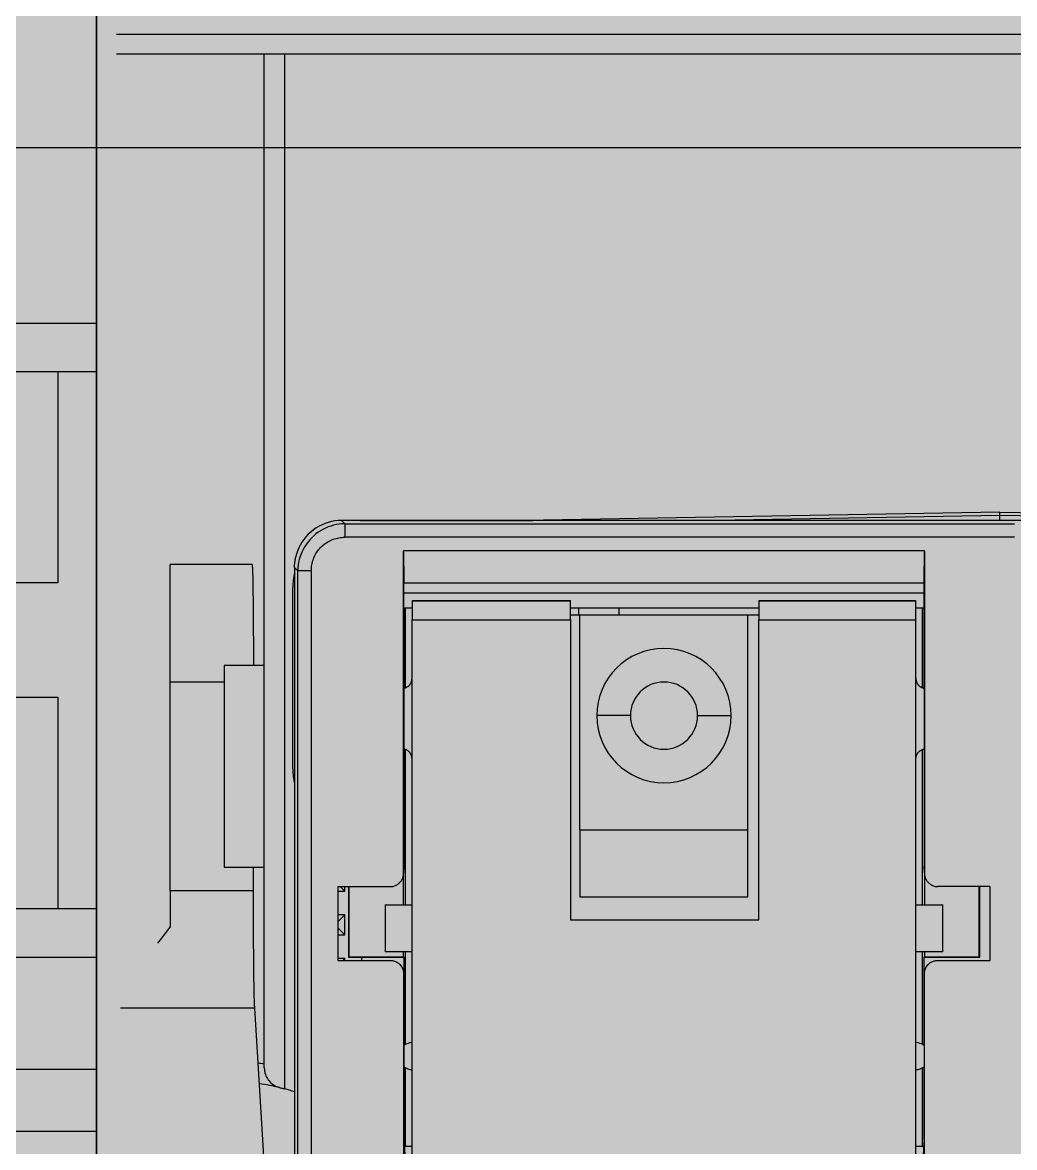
# Model space of a CAD drawing. Extents: x 20 to 1829, y -86 to 701.
# Drawn here: x 1350.55 to 1365.32, y 144.48 to 161.22 of the extents above; entities that cross this region are included whole.
import ezdxf

# ---------------------------------------------------------------- set-up
doc = ezdxf.new("R2010")
doc.units = 0
doc.layers.add('MAIN-1', color=7, linetype='Continuous')
doc.layers.add('SYMS', color=7, linetype='Continuous')

# ---------------------------------------------------------------- blocks, each defined once
blk = doc.blocks.new('clipfix_35_5-select__2', base_point=(-147.547, 71.306))
at = {"color": 7, "linetype": 'Continuous'}
for p, q in [((-132.965, 76.456), (-139.986, 76.456)), ((-132.965, 76.456), (-132.247, 76.456)), ((-132.965, 71.306), (-132.965, 76.456)), ((-132.247, 75.881), (-132.247, 76.456)), ((-132.247, 76.456), (-124.247, 76.456)), ((-124.247, 76.456), (-124.247, 75.881)), ((-124.247, 76.456), (-123.528, 76.456)), ((-123.528, 76.456), (-121.856, 76.456)), ((-123.528, 71.306), (-123.528, 76.456)), ((-120.931, 76.456), (-121.856, 76.456)), ((-121.856, 76.456), (-121.856, 71.306)), ((-115.557, 76.456), (-120.931, 76.456)), ((-120.931, 76.456), (-120.931, 71.306)), ((-132.247, 71.881), (-132.247, 75.881)), ((-132.247, 75.881), (-129.097, 75.881)), ((-129.097, 75.881), (-129.097, 71.881)), ((-127.397, 75.881), (-124.247, 75.881)), ((-127.397, 71.881), (-127.397, 75.881)), ((-124.247, 75.881), (-124.247, 71.881))]:
    blk.add_line(p, q, dxfattribs=at)

msp = doc.modelspace()

# ---------------------------------------------------------------- hatches: boundary and pattern name
at = {"layer": 'SYMS', "true_color": 0x8fbdb9}
h = msp.add_hatch(color=253, dxfattribs=at)
h.dxf.hatch_style = 1
h.paths.add_polyline_path([(1351.654, 103.152), (1378.554, 103.152), (1378.554, 182.152), (1351.654, 182.152)])
h = msp.add_hatch(color=253, dxfattribs=at)
h.dxf.hatch_style = 1
h.paths.add_polyline_path([(1351.654, 171.33), (1346.504, 171.33), (1346.504, 122.73), (1351.654, 122.73)])

# ---------------------------------------------------------------- linework, layer by layer
at = {"layer": 'MAIN-1'}
for p, q in [((1351.954, 161.052), (1378.254, 161.052)), ((1378.254, 160.752), (1351.954, 160.752)), ((1354.154, 145.66), (1354.154, 160.752)), ((1354.454, 160.752), (1354.454, 145.35)), ((1365.104, 153.934), (1358.028, 153.81)), ((1365.104, 153.933), (1365.103, 153.933)), ((1365.103, 153.933), (1365.104, 153.933)), ((1365.104, 153.934), (1372.18, 153.81)), ((1365.104, 153.933), (1365.104, 153.933)), ((1365.104, 153.933), (1365.104, 153.933)), ((1365.104, 153.933), (1365.105, 153.933)), ((1365.105, 153.933), (1365.104, 153.933)), ((1365.104, 153.933), (1365.104, 153.933)), ((1365.104, 153.933), (1365.104, 153.933)), ((1365.104, 153.933), (1365.104, 153.933)), ((1365.104, 153.933), (1365.104, 153.933)), ((1365.104, 153.933), (1365.104, 153.933)), ((1365.104, 153.933), (1365.104, 153.933)), ((1365.104, 153.932), (1365.104, 153.933)), ((1365.104, 153.931), (1365.104, 153.932)), ((1365.104, 153.932), (1365.104, 153.932)), ((1365.104, 153.929), (1365.104, 153.931)), ((1365.104, 153.931), (1365.104, 153.931)), ((1365.104, 153.928), (1365.104, 153.929)), ((1365.104, 153.926), (1365.104, 153.928)), ((1365.104, 153.924), (1365.104, 153.926)), ((1365.104, 153.922), (1365.104, 153.924)), ((1365.104, 153.919), (1365.104, 153.922)), ((1365.104, 153.916), (1365.104, 153.919)), ((1365.104, 153.913), (1365.104, 153.916)), ((1365.104, 153.909), (1365.104, 153.913)), ((1365.104, 153.906), (1365.104, 153.909)), ((1355.013, 153.747), (1354.968, 153.724)), ((1355.059, 153.766), (1355.013, 153.747)), ((1355.106, 153.782), (1355.059, 153.766)), ((1355.154, 153.794), (1355.106, 153.782)), ((1355.203, 153.803), (1355.154, 153.794)), ((1355.224, 153.749), (1355.182, 153.74)), ((1355.253, 153.809), (1355.203, 153.803)), ((1355.266, 153.756), (1355.224, 153.749)), ((1355.304, 153.81), (1355.253, 153.809)), ((1355.309, 153.76), (1355.266, 153.756)), ((1355.353, 153.761), (1355.304, 153.81)), ((1365.104, 153.809), (1355.304, 153.81)), ((1355.353, 153.761), (1355.309, 153.76)), ((1355.353, 153.761), (1365.321, 153.761)), ((1355.353, 153.761), (1355.353, 153.561)), ((1355.579, 153.812), (1358.15, 153.812)), ((1365.104, 153.884), (1360.876, 153.81)), ((1365.104, 153.902), (1365.104, 153.906)), ((1365.104, 153.897), (1365.104, 153.902)), ((1365.104, 153.893), (1365.104, 153.897)), ((1365.104, 153.888), (1365.104, 153.893)), ((1365.104, 153.884), (1365.104, 153.888)), ((1365.104, 153.809), (1365.104, 153.884)), ((1369.332, 153.81), (1365.104, 153.884)), ((1374.904, 153.81), (1365.104, 153.809)), ((1354.808, 153.605), (1354.774, 153.568)), ((1354.845, 153.639), (1354.808, 153.605)), ((1354.884, 153.67), (1354.845, 153.639)), ((1354.89, 153.583), (1354.86, 153.554)), ((1354.925, 153.699), (1354.884, 153.67)), ((1354.922, 153.61), (1354.89, 153.583)), ((1354.955, 153.635), (1354.922, 153.61)), ((1354.968, 153.724), (1354.925, 153.699)), ((1354.99, 153.658), (1354.955, 153.635)), ((1355.026, 153.678), (1354.99, 153.658)), ((1355.064, 153.697), (1355.026, 153.678)), ((1355.102, 153.714), (1355.064, 153.697)), ((1355.142, 153.728), (1355.102, 153.714)), ((1355.182, 153.74), (1355.142, 153.728)), ((1354.689, 153.445), (1354.667, 153.401)), ((1354.714, 153.488), (1354.689, 153.445)), ((1354.743, 153.529), (1354.714, 153.488)), ((1354.757, 153.424), (1354.736, 153.388)), ((1354.774, 153.568), (1354.743, 153.529)), ((1354.78, 153.459), (1354.757, 153.424)), ((1354.805, 153.492), (1354.78, 153.459)), ((1354.831, 153.524), (1354.805, 153.492)), ((1354.86, 153.554), (1354.831, 153.524)), ((1354.976, 153.39), (1354.991, 153.407)), ((1354.991, 153.407), (1355.007, 153.423)), ((1355.007, 153.423), (1355.024, 153.438)), ((1355.024, 153.438), (1355.041, 153.453)), ((1355.041, 153.453), (1355.059, 153.466)), ((1355.059, 153.466), (1355.078, 153.479)), ((1355.078, 153.479), (1355.097, 153.491)), ((1355.097, 153.491), (1355.117, 153.502)), ((1355.117, 153.502), (1355.137, 153.512)), ((1355.137, 153.512), (1355.158, 153.522)), ((1355.158, 153.522), (1355.178, 153.53)), ((1355.178, 153.53), (1355.2, 153.537)), ((1355.2, 153.537), (1355.221, 153.544)), ((1355.221, 153.544), (1355.242, 153.549)), ((1355.242, 153.549), (1355.264, 153.554)), ((1355.264, 153.554), (1355.286, 153.557)), ((1355.286, 153.557), (1355.308, 153.559)), ((1355.308, 153.559), (1355.33, 153.561)), ((1355.33, 153.561), (1355.353, 153.561)), ((1365.321, 153.561), (1355.353, 153.561)), ((1354.613, 153.224), (1354.616, 153.241)), ((1354.616, 153.241), (1354.62, 153.259)), ((1354.632, 153.308), (1354.62, 153.259)), ((1354.648, 153.355), (1354.632, 153.308)), ((1354.667, 153.401), (1354.648, 153.355)), ((1354.687, 153.273), (1354.675, 153.232)), ((1354.701, 153.312), (1354.687, 153.273)), ((1354.717, 153.351), (1354.701, 153.312)), ((1354.736, 153.388), (1354.717, 153.351)), ((1354.884, 153.236), (1354.893, 153.257)), ((1354.893, 153.257), (1354.902, 153.277)), ((1354.902, 153.277), (1354.912, 153.298)), ((1354.912, 153.298), (1354.923, 153.317)), ((1354.923, 153.317), (1354.935, 153.337)), ((1354.935, 153.337), (1354.948, 153.355)), ((1354.948, 153.355), (1354.962, 153.373)), ((1354.962, 153.373), (1354.976, 153.39)), ((1356.228, 148.565), (1356.228, 153.36)), ((1363.98, 153.36), (1356.228, 153.36)), ((1356.228, 153.36), (1356.232, 152.889)), ((1363.976, 152.889), (1363.98, 153.36)), ((1363.98, 153.36), (1363.98, 148.565)), ((1353.971, 153.154), (1352.75, 153.154)), ((1352.75, 151.404), (1352.75, 153.154)), ((1353.971, 153.154), (1353.972, 153.153)), ((1353.972, 153.153), (1353.973, 153.15)), ((1353.973, 153.15), (1353.974, 153.144)), ((1353.974, 153.144), (1353.974, 153.136)), ((1353.974, 153.136), (1353.975, 153.126)), ((1353.975, 153.126), (1353.976, 153.113)), ((1353.976, 153.113), (1353.977, 153.097)), ((1353.977, 153.097), (1353.977, 153.08)), ((1353.977, 153.08), (1353.978, 153.059)), ((1354.604, 153.134), (1354.605, 153.152)), ((1354.604, 153.131), (1354.604, 153.134)), ((1354.604, 153.127), (1354.604, 153.131)), ((1354.604, 153.124), (1354.604, 153.127)), ((1354.604, 153.121), (1354.604, 153.124)), ((1354.604, 153.117), (1354.604, 153.121)), ((1354.604, 153.114), (1354.604, 153.117)), ((1354.604, 153.11), (1354.604, 153.114)), ((1354.604, 153.11), (1354.604, 136.74)), ((1354.604, 153.11), (1354.653, 153.062)), ((1354.605, 153.152), (1354.607, 153.17)), ((1354.607, 153.17), (1354.608, 153.188)), ((1354.608, 153.188), (1354.611, 153.206)), ((1354.611, 153.206), (1354.613, 153.224)), ((1354.654, 153.105), (1354.653, 153.062)), ((1354.659, 153.148), (1354.654, 153.105)), ((1354.665, 153.191), (1354.659, 153.148)), ((1354.675, 153.232), (1354.665, 153.191)), ((1354.853, 153.062), (1354.854, 153.084)), ((1354.854, 153.084), (1354.855, 153.107)), ((1354.855, 153.107), (1354.857, 153.129)), ((1354.857, 153.129), (1354.861, 153.151)), ((1354.861, 153.151), (1354.865, 153.172)), ((1354.865, 153.172), (1354.871, 153.194)), ((1354.871, 153.194), (1354.877, 153.215)), ((1354.877, 153.215), (1354.884, 153.236)), ((1353.978, 153.059), (1353.979, 153.035)), ((1353.979, 153.035), (1353.98, 153.009)), ((1353.98, 153.009), (1353.981, 152.979)), ((1353.981, 152.979), (1353.981, 152.946)), ((1353.981, 152.946), (1353.982, 152.909)), ((1353.982, 152.909), (1353.983, 152.869)), ((1354.653, 136.74), (1354.653, 153.062)), ((1354.853, 153.062), (1354.653, 153.062)), ((1354.853, 153.062), (1354.853, 136.74)), ((1353.983, 152.869), (1353.984, 152.823)), ((1353.984, 152.823), (1353.985, 152.773)), ((1353.985, 152.773), (1353.985, 152.718)), ((1354.579, 150.112), (1354.579, 152.812)), ((1356.232, 152.888), (1356.232, 152.889)), ((1356.232, 151.46), (1356.232, 152.889)), ((1356.232, 152.887), (1356.232, 152.888)), ((1356.232, 152.886), (1356.232, 152.887)), ((1356.232, 152.885), (1356.232, 152.886)), ((1356.232, 152.884), (1356.232, 152.885)), ((1356.232, 152.883), (1356.232, 152.884)), ((1356.232, 152.882), (1356.232, 152.883)), ((1356.232, 152.882), (1363.976, 152.882)), ((1363.976, 151.46), (1363.976, 152.889)), ((1363.976, 152.882), (1363.976, 152.889)), ((1353.985, 152.718), (1353.986, 152.656)), ((1353.986, 152.656), (1353.987, 152.586)), ((1353.987, 152.586), (1353.988, 152.507)), ((1356.232, 152.734), (1363.976, 152.734)), ((1356.353, 152.62), (1358.713, 152.62)), ((1356.353, 152.62), (1356.353, 152.609)), ((1358.713, 152.609), (1356.353, 152.609)), ((1356.353, 152.609), (1356.353, 152.334)), ((1358.713, 152.609), (1358.713, 152.62)), ((1358.713, 152.334), (1358.713, 152.609)), ((1361.513, 152.62), (1363.853, 152.62)), ((1361.513, 152.62), (1361.513, 152.609)), ((1363.853, 152.609), (1361.513, 152.609)), ((1361.513, 152.609), (1361.513, 152.334)), ((1363.853, 152.609), (1363.853, 152.62)), ((1363.853, 152.334), (1363.853, 152.609)), ((1353.988, 152.507), (1353.989, 152.416)), ((1353.989, 152.416), (1353.99, 152.309)), ((1356.353, 152.506), (1356.233, 152.506)), ((1356.233, 152.506), (1356.233, 151.313)), ((1356.254, 151.319), (1356.254, 152.506)), ((1361.513, 152.506), (1358.713, 152.506)), ((1358.713, 152.406), (1358.853, 152.406)), ((1358.829, 152.506), (1358.829, 152.406)), ((1358.853, 152.406), (1361.353, 152.406)), ((1358.853, 149.206), (1358.853, 152.406)), ((1359.429, 152.506), (1359.429, 152.406)), ((1361.353, 152.406), (1361.513, 152.406)), ((1361.353, 149.206), (1361.353, 152.406)), ((1363.975, 152.506), (1363.853, 152.506)), ((1363.954, 151.319), (1363.954, 152.506)), ((1363.975, 151.313), (1363.975, 152.506)), ((1353.99, 152.309), (1353.99, 152.177)), ((1356.353, 141.037), (1356.353, 152.334)), ((1356.353, 152.334), (1358.713, 152.334)), ((1358.713, 152.334), (1358.713, 147.867)), ((1361.513, 152.334), (1363.853, 152.334)), ((1361.513, 147.867), (1361.513, 152.334)), ((1363.853, 141.037), (1363.853, 152.334)), ((1353.99, 152.177), (1353.991, 152.001)), ((1353.991, 152.001), (1353.992, 151.652)), ((1354.154, 151.652), (1353.554, 151.652)), ((1353.554, 151.652), (1353.554, 148.652)), ((1353.554, 151.404), (1352.75, 151.404)), ((1352.75, 148.302), (1352.75, 151.404)), ((1356.232, 151.46), (1356.232, 148.665)), ((1356.337, 151.394), (1356.34, 151.4)), ((1356.34, 151.4), (1356.343, 151.406)), ((1356.343, 151.406), (1356.345, 151.413)), ((1356.345, 151.413), (1356.347, 151.419)), ((1356.347, 151.419), (1356.349, 151.426)), ((1356.349, 151.426), (1356.35, 151.433)), ((1356.35, 151.433), (1356.351, 151.44)), ((1356.351, 151.44), (1356.352, 151.447)), ((1356.352, 151.447), (1356.353, 151.453)), ((1356.353, 151.453), (1356.353, 151.46)), ((1363.853, 151.46), (1363.853, 151.453)), ((1363.853, 151.453), (1363.854, 151.446)), ((1363.854, 151.446), (1363.854, 151.439)), ((1363.854, 151.439), (1363.856, 151.432)), ((1363.856, 151.432), (1363.857, 151.426)), ((1363.857, 151.426), (1363.859, 151.419)), ((1363.859, 151.419), (1363.861, 151.412)), ((1363.861, 151.412), (1363.863, 151.406)), ((1363.863, 151.406), (1363.866, 151.399)), ((1363.866, 151.399), (1363.869, 151.393)), ((1363.976, 151.46), (1363.976, 148.665)), ((1356.232, 151.313), (1356.239, 151.315)), ((1356.239, 151.315), (1356.245, 151.317)), ((1356.245, 151.317), (1356.252, 151.319)), ((1356.252, 151.319), (1356.258, 151.321)), ((1356.258, 151.321), (1356.264, 151.324)), ((1356.264, 151.324), (1356.271, 151.327)), ((1356.271, 151.327), (1356.277, 151.33)), ((1356.277, 151.33), (1356.282, 151.333)), ((1356.282, 151.333), (1356.288, 151.337)), ((1356.288, 151.337), (1356.294, 151.341)), ((1356.294, 151.341), (1356.299, 151.345)), ((1356.299, 151.345), (1356.304, 151.35)), ((1356.304, 151.35), (1356.309, 151.355)), ((1356.309, 151.355), (1356.314, 151.36)), ((1356.314, 151.36), (1356.318, 151.365)), ((1356.318, 151.365), (1356.323, 151.37)), ((1356.323, 151.37), (1356.327, 151.376)), ((1356.327, 151.376), (1356.33, 151.382)), ((1356.33, 151.382), (1356.334, 151.388)), ((1356.334, 151.388), (1356.337, 151.394)), ((1363.869, 151.393), (1363.872, 151.387)), ((1363.872, 151.387), (1363.876, 151.381)), ((1363.876, 151.381), (1363.88, 151.375)), ((1363.88, 151.375), (1363.884, 151.369)), ((1363.884, 151.369), (1363.888, 151.364)), ((1363.888, 151.364), (1363.893, 151.359)), ((1363.893, 151.359), (1363.898, 151.354)), ((1363.898, 151.354), (1363.903, 151.349)), ((1363.903, 151.349), (1363.908, 151.344)), ((1363.908, 151.344), (1363.913, 151.34)), ((1363.913, 151.34), (1363.919, 151.336)), ((1363.919, 151.336), (1363.925, 151.332)), ((1363.925, 151.332), (1363.931, 151.329)), ((1363.931, 151.329), (1363.937, 151.326)), ((1363.937, 151.326), (1363.943, 151.323)), ((1363.943, 151.323), (1363.95, 151.32)), ((1363.95, 151.32), (1363.956, 151.318)), ((1363.956, 151.318), (1363.963, 151.316)), ((1363.963, 151.316), (1363.969, 151.314)), ((1363.969, 151.314), (1363.976, 151.313)), ((1359.603, 150.906), (1359.103, 150.906)), ((1360.603, 150.906), (1361.103, 150.906)), ((1356.239, 150.406), (1356.232, 150.407)), ((1356.245, 150.404), (1356.239, 150.406)), ((1356.252, 150.402), (1356.245, 150.404)), ((1356.258, 150.4), (1356.252, 150.402)), ((1356.254, 148.087), (1356.254, 150.401)), ((1356.264, 150.397), (1356.258, 150.4)), ((1356.271, 150.394), (1356.264, 150.397)), ((1356.277, 150.391), (1356.271, 150.394)), ((1363.931, 150.392), (1363.937, 150.395)), ((1363.937, 150.395), (1363.943, 150.398)), ((1363.943, 150.398), (1363.95, 150.401)), ((1363.95, 150.401), (1363.956, 150.403)), ((1363.954, 148.087), (1363.954, 150.402)), ((1363.956, 150.403), (1363.963, 150.405)), ((1363.963, 150.405), (1363.969, 150.407)), ((1363.969, 150.407), (1363.976, 150.408)), ((1356.282, 150.388), (1356.277, 150.391)), ((1356.288, 150.384), (1356.282, 150.388)), ((1356.294, 150.38), (1356.288, 150.384)), ((1356.299, 150.376), (1356.294, 150.38)), ((1356.304, 150.371), (1356.299, 150.376)), ((1356.309, 150.366), (1356.304, 150.371)), ((1356.314, 150.361), (1356.309, 150.366)), ((1356.318, 150.356), (1356.314, 150.361)), ((1356.323, 150.351), (1356.318, 150.356)), ((1356.327, 150.345), (1356.323, 150.351)), ((1356.33, 150.339), (1356.327, 150.345)), ((1356.334, 150.333), (1356.33, 150.339)), ((1356.337, 150.327), (1356.334, 150.333)), ((1356.34, 150.321), (1356.337, 150.327)), ((1356.343, 150.315), (1356.34, 150.321)), ((1356.345, 150.308), (1356.343, 150.315)), ((1356.347, 150.301), (1356.345, 150.308)), ((1356.349, 150.295), (1356.347, 150.301)), ((1356.35, 150.288), (1356.349, 150.295)), ((1356.351, 150.281), (1356.35, 150.288)), ((1356.352, 150.274), (1356.351, 150.281)), ((1356.353, 150.267), (1356.352, 150.274)), ((1356.353, 150.26), (1356.353, 150.267)), ((1363.853, 150.267), (1363.854, 150.274)), ((1363.853, 150.26), (1363.853, 150.267)), ((1363.854, 150.281), (1363.856, 150.288)), ((1363.854, 150.274), (1363.854, 150.281)), ((1363.856, 150.288), (1363.857, 150.295)), ((1363.857, 150.295), (1363.859, 150.302)), ((1363.859, 150.302), (1363.861, 150.309)), ((1363.861, 150.309), (1363.863, 150.315)), ((1363.863, 150.315), (1363.866, 150.322)), ((1363.866, 150.322), (1363.869, 150.328)), ((1363.869, 150.328), (1363.872, 150.334)), ((1363.872, 150.334), (1363.876, 150.34)), ((1363.876, 150.34), (1363.88, 150.346)), ((1363.88, 150.346), (1363.884, 150.352)), ((1363.884, 150.352), (1363.888, 150.357)), ((1363.888, 150.357), (1363.893, 150.362)), ((1363.893, 150.362), (1363.898, 150.367)), ((1363.898, 150.367), (1363.903, 150.372)), ((1363.903, 150.372), (1363.908, 150.376)), ((1363.908, 150.376), (1363.913, 150.381)), ((1363.913, 150.381), (1363.919, 150.385)), ((1363.919, 150.385), (1363.925, 150.388)), ((1363.925, 150.388), (1363.931, 150.392)), ((1358.853, 149.206), (1358.853, 148.206)), ((1358.853, 149.206), (1361.353, 149.206)), ((1361.353, 148.206), (1361.353, 149.206)), ((1353.554, 148.652), (1354.154, 148.652)), ((1353.993, 148.302), (1353.993, 148.652)), ((1356.227, 148.543), (1356.228, 148.558)), ((1356.232, 148.665), (1356.228, 148.565)), ((1356.232, 148.656), (1356.228, 148.556)), ((1356.228, 148.564), (1356.228, 148.565)), ((1356.228, 148.562), (1356.228, 148.564)), ((1356.228, 148.561), (1356.228, 148.562)), ((1356.228, 148.56), (1356.228, 148.561)), ((1356.228, 148.559), (1356.228, 148.56)), ((1356.228, 148.558), (1356.228, 148.559)), ((1356.232, 148.664), (1356.232, 148.665)), ((1356.232, 148.663), (1356.232, 148.664)), ((1356.232, 148.662), (1356.232, 148.663)), ((1356.232, 148.66), (1356.232, 148.662)), ((1356.232, 148.659), (1356.232, 148.66)), ((1356.232, 148.658), (1356.232, 148.659)), ((1363.98, 148.565), (1363.976, 148.665)), ((1363.976, 148.665), (1363.976, 148.664)), ((1363.976, 148.664), (1363.976, 148.663)), ((1363.976, 148.663), (1363.976, 148.662)), ((1363.976, 148.662), (1363.976, 148.66)), ((1363.976, 148.66), (1363.976, 148.659)), ((1363.976, 148.659), (1363.976, 148.658)), ((1363.976, 148.656), (1363.98, 148.556)), ((1363.98, 148.565), (1363.98, 148.564)), ((1363.98, 148.564), (1363.98, 148.562)), ((1363.98, 148.562), (1363.98, 148.561)), ((1363.98, 148.561), (1363.98, 148.56)), ((1363.98, 148.56), (1363.98, 148.559)), ((1363.98, 148.559), (1363.98, 148.558)), ((1363.98, 148.558), (1363.981, 148.543)), ((1356.115, 148.38), (1356.125, 148.385)), ((1356.125, 148.385), (1356.135, 148.391)), ((1356.135, 148.391), (1356.144, 148.397)), ((1356.144, 148.397), (1356.152, 148.404)), ((1356.152, 148.404), (1356.16, 148.411)), ((1356.16, 148.411), (1356.168, 148.419)), ((1356.168, 148.419), (1356.175, 148.427)), ((1356.175, 148.427), (1356.182, 148.435)), ((1356.182, 148.435), (1356.189, 148.443)), ((1356.189, 148.443), (1356.196, 148.452)), ((1356.196, 148.452), (1356.202, 148.462)), ((1356.202, 148.462), (1356.207, 148.471)), ((1356.207, 148.471), (1356.212, 148.482)), ((1356.212, 148.482), (1356.216, 148.493)), ((1356.216, 148.493), (1356.22, 148.504)), ((1356.22, 148.504), (1356.223, 148.517)), ((1356.223, 148.517), (1356.225, 148.529)), ((1356.225, 148.529), (1356.227, 148.543)), ((1356.226, 148.087), (1356.226, 148.535)), ((1363.981, 148.543), (1363.983, 148.529)), ((1363.982, 148.535), (1363.982, 148.087)), ((1363.983, 148.529), (1363.985, 148.517)), ((1363.985, 148.517), (1363.988, 148.504)), ((1363.988, 148.504), (1363.992, 148.493)), ((1363.992, 148.493), (1363.996, 148.482)), ((1363.996, 148.482), (1364.001, 148.471)), ((1364.001, 148.471), (1364.007, 148.462)), ((1364.007, 148.462), (1364.013, 148.452)), ((1364.013, 148.452), (1364.019, 148.443)), ((1364.019, 148.443), (1364.026, 148.435)), ((1364.026, 148.435), (1364.033, 148.427)), ((1364.033, 148.427), (1364.04, 148.419)), ((1364.04, 148.419), (1364.048, 148.411)), ((1364.048, 148.411), (1364.056, 148.404)), ((1364.056, 148.404), (1364.065, 148.397)), ((1364.065, 148.397), (1364.074, 148.391)), ((1364.074, 148.391), (1364.083, 148.385)), ((1364.083, 148.385), (1364.093, 148.38)), ((1352.75, 148.302), (1353.993, 148.302)), ((1352.75, 148.302), (1352.75, 147.754)), ((1353.993, 148.177), (1353.993, 148.302)), ((1355.254, 147.26), (1355.254, 148.36)), ((1355.254, 148.36), (1356.028, 148.36)), ((1355.254, 148.29), (1355.354, 148.29)), ((1355.354, 148.29), (1355.284, 148.36)), ((1355.354, 148.29), (1355.354, 148.36)), ((1355.406, 148.36), (1355.406, 147.31)), ((1355.411, 148.36), (1355.411, 147.316)), ((1356.028, 148.36), (1356.042, 148.361)), ((1356.042, 148.361), (1356.056, 148.362)), ((1356.056, 148.362), (1356.07, 148.364)), ((1356.07, 148.364), (1356.082, 148.367)), ((1356.082, 148.367), (1356.094, 148.371)), ((1356.094, 148.371), (1356.105, 148.375)), ((1356.105, 148.375), (1356.115, 148.38)), ((1364.093, 148.38), (1364.103, 148.375)), ((1364.103, 148.375), (1364.114, 148.371)), ((1364.114, 148.371), (1364.126, 148.367)), ((1364.126, 148.367), (1364.139, 148.364)), ((1364.139, 148.364), (1364.152, 148.362)), ((1364.152, 148.362), (1364.166, 148.361)), ((1364.166, 148.361), (1364.181, 148.36)), ((1364.954, 148.36), (1364.181, 148.36)), ((1364.797, 147.316), (1364.797, 148.36)), ((1364.804, 147.309), (1364.804, 148.36)), ((1364.954, 148.36), (1364.954, 147.26)), ((1353.993, 148.059), (1353.993, 148.177)), ((1353.993, 147.948), (1353.993, 148.059)), ((1355.953, 148.087), (1356.353, 148.087)), ((1355.953, 148.087), (1355.953, 147.387)), ((1358.853, 148.206), (1361.353, 148.206)), ((1363.853, 148.087), (1364.253, 148.087)), ((1364.253, 147.387), (1364.253, 148.087)), ((1353.993, 147.843), (1353.993, 147.948)), ((1355.354, 147.94), (1355.254, 147.94)), ((1355.354, 147.94), (1355.254, 147.84)), ((1355.354, 147.64), (1355.354, 147.94)), ((1352.689, 147.673), (1352.75, 147.754)), ((1353.994, 147.744), (1353.993, 147.843)), ((1353.994, 147.65), (1353.994, 147.744)), ((1355.354, 147.64), (1355.254, 147.74)), ((1358.713, 147.867), (1361.513, 147.867)), ((1352.571, 147.516), (1352.629, 147.593)), ((1352.629, 147.593), (1352.689, 147.673)), ((1353.995, 147.56), (1353.994, 147.65)), ((1353.995, 147.474), (1353.995, 147.56)), ((1355.254, 147.64), (1355.354, 147.64)), ((1353.996, 147.392), (1353.995, 147.474)), ((1353.996, 147.313), (1353.996, 147.392)), ((1356.353, 147.387), (1355.953, 147.387)), ((1356.226, 147.316), (1356.226, 147.387)), ((1356.254, 146.011), (1356.254, 147.387)), ((1364.253, 147.387), (1363.853, 147.387)), ((1363.954, 146.01), (1363.954, 147.387)), ((1363.982, 147.387), (1363.982, 147.316)), ((1353.997, 147.238), (1353.996, 147.313)), ((1353.998, 147.166), (1353.997, 147.238)), ((1355.354, 147.29), (1355.254, 147.29)), ((1355.254, 147.26), (1356.028, 147.26)), ((1355.354, 147.29), (1355.324, 147.26)), ((1355.354, 147.26), (1355.354, 147.29)), ((1355.406, 147.31), (1355.411, 147.316)), ((1355.406, 147.31), (1355.604, 147.31)), ((1355.411, 147.316), (1356.226, 147.316)), ((1355.604, 147.26), (1355.604, 147.31)), ((1355.604, 147.309), (1356.233, 147.309)), ((1356.028, 147.26), (1356.045, 147.26)), ((1356.045, 147.26), (1356.062, 147.258)), ((1356.062, 147.258), (1356.077, 147.255)), ((1356.077, 147.255), (1356.091, 147.251)), ((1356.091, 147.251), (1356.105, 147.246)), ((1356.105, 147.246), (1356.117, 147.241)), ((1356.117, 147.241), (1356.129, 147.234)), ((1356.129, 147.234), (1356.14, 147.227)), ((1356.14, 147.227), (1356.15, 147.219)), ((1356.15, 147.219), (1356.16, 147.211)), ((1356.16, 147.211), (1356.169, 147.202)), ((1356.233, 147.309), (1356.226, 147.316)), ((1356.233, 147.309), (1356.233, 145.998)), ((1363.975, 147.309), (1363.982, 147.316)), ((1363.975, 145.996), (1363.975, 147.309)), ((1363.975, 147.309), (1364.804, 147.309)), ((1363.982, 147.316), (1364.797, 147.316)), ((1364.047, 147.209), (1364.055, 147.217)), ((1364.055, 147.217), (1364.063, 147.223)), ((1364.063, 147.223), (1364.072, 147.23)), ((1364.072, 147.23), (1364.082, 147.236)), ((1364.082, 147.236), (1364.092, 147.241)), ((1364.092, 147.241), (1364.102, 147.246)), ((1364.102, 147.246), (1364.114, 147.25)), ((1364.114, 147.25), (1364.125, 147.254)), ((1364.125, 147.254), (1364.138, 147.257)), ((1364.138, 147.257), (1364.151, 147.259)), ((1364.151, 147.259), (1364.165, 147.26)), ((1364.165, 147.26), (1364.18, 147.26)), ((1364.18, 147.26), (1364.954, 147.26)), ((1364.804, 147.309), (1364.797, 147.316)), ((1353.998, 147.098), (1353.998, 147.166)), ((1353.999, 147.033), (1353.998, 147.098)), ((1356.169, 147.202), (1356.178, 147.192)), ((1356.174, 147.197), (1356.169, 147.202)), ((1356.185, 147.191), (1356.176, 147.2)), ((1356.178, 147.192), (1356.187, 147.183)), ((1356.193, 147.181), (1356.185, 147.191)), ((1356.187, 147.183), (1356.194, 147.172)), ((1356.2, 147.171), (1356.193, 147.181)), ((1356.194, 147.172), (1356.202, 147.161)), ((1356.207, 147.16), (1356.2, 147.171)), ((1356.202, 147.161), (1356.208, 147.15)), ((1356.213, 147.149), (1356.207, 147.16)), ((1356.208, 147.15), (1356.214, 147.137)), ((1356.218, 147.138), (1356.213, 147.149)), ((1356.214, 147.137), (1356.219, 147.124)), ((1356.222, 147.125), (1356.218, 147.138)), ((1356.219, 147.124), (1356.223, 147.11)), ((1356.226, 147.113), (1356.222, 147.125)), ((1356.223, 147.11), (1356.226, 147.094)), ((1356.229, 147.099), (1356.226, 147.113)), ((1356.226, 147.094), (1356.227, 147.078)), ((1356.227, 147.078), (1356.228, 147.06)), ((1356.228, 147.06), (1356.232, 147.056)), ((1356.228, 147.06), (1356.228, 140.42)), ((1356.231, 147.085), (1356.229, 147.099)), ((1356.232, 147.071), (1356.231, 147.085)), ((1356.232, 147.056), (1356.232, 147.071)), ((1356.232, 147.056), (1356.232, 144.607)), ((1363.977, 147.085), (1363.976, 147.071)), ((1363.976, 147.071), (1363.976, 147.056)), ((1363.976, 147.056), (1363.98, 147.06)), ((1363.976, 147.056), (1363.976, 144.607)), ((1363.979, 147.099), (1363.977, 147.085)), ((1363.982, 147.113), (1363.979, 147.099)), ((1363.98, 147.06), (1363.981, 147.075)), ((1363.98, 140.42), (1363.98, 147.06)), ((1363.981, 147.075), (1363.982, 147.089)), ((1363.986, 147.125), (1363.982, 147.113)), ((1363.982, 147.089), (1363.984, 147.103)), ((1363.984, 147.103), (1363.987, 147.115)), ((1363.99, 147.138), (1363.986, 147.125)), ((1363.987, 147.115), (1363.99, 147.127)), ((1363.995, 147.149), (1363.99, 147.138)), ((1363.99, 147.127), (1363.995, 147.138)), ((1364.001, 147.16), (1363.995, 147.149)), ((1363.995, 147.138), (1364, 147.149)), ((1364, 147.149), (1364.005, 147.159)), ((1364.008, 147.171), (1364.001, 147.16)), ((1364.005, 147.159), (1364.011, 147.168)), ((1364.015, 147.181), (1364.008, 147.171)), ((1364.011, 147.168), (1364.017, 147.177)), ((1364.023, 147.191), (1364.015, 147.181)), ((1364.017, 147.177), (1364.024, 147.186)), ((1364.033, 147.2), (1364.023, 147.191)), ((1364.024, 147.186), (1364.031, 147.194)), ((1364.031, 147.194), (1364.039, 147.202)), ((1364.039, 147.202), (1364.034, 147.197)), ((1364.039, 147.202), (1364.047, 147.209)), ((1354, 146.971), (1353.999, 147.033)), ((1354.001, 146.913), (1354, 146.971)), ((1354.002, 146.859), (1354.001, 146.913)), ((1354.003, 146.808), (1354.002, 146.859)), ((1354.004, 146.761), (1354.003, 146.808)), ((1354.005, 146.717), (1354.004, 146.761)), ((1354.006, 146.678), (1354.005, 146.717)), ((1354.014, 146.552), (1352.014, 146.552)), ((1354.007, 146.642), (1354.006, 146.678)), ((1354.008, 146.612), (1354.007, 146.642)), ((1354.01, 146.587), (1354.008, 146.612)), ((1354.011, 146.568), (1354.01, 146.587)), ((1354.012, 146.556), (1354.011, 146.568)), ((1354.014, 146.552), (1354.012, 146.556)), ((1354.595, 136.74), (1354.014, 146.552)), ((1354.154, 145.66), (1354.155, 145.636)), ((1354.155, 145.636), (1354.158, 145.612)), ((1354.158, 145.612), (1354.163, 145.588)), ((1354.163, 145.588), (1354.17, 145.565)), ((1354.17, 145.565), (1354.178, 145.543)), ((1354.178, 145.543), (1354.188, 145.522)), ((1356.233, 145.677), (1356.233, 144.589)), ((1356.254, 144.495), (1356.254, 145.663)), ((1363.954, 144.495), (1363.954, 145.665)), ((1363.975, 144.59), (1363.975, 145.679)), ((1354.188, 145.522), (1354.199, 145.502)), ((1354.199, 145.502), (1354.211, 145.484)), ((1354.211, 145.484), (1354.225, 145.467)), ((1354.225, 145.467), (1354.239, 145.451)), ((1354.239, 145.451), (1354.253, 145.437)), ((1354.253, 145.437), (1354.269, 145.424)), ((1354.269, 145.424), (1354.284, 145.413)), ((1354.284, 145.413), (1354.3, 145.403)), ((1354.3, 145.403), (1354.316, 145.394)), ((1354.316, 145.394), (1354.332, 145.386)), ((1354.332, 145.386), (1354.349, 145.379)), ((1354.349, 145.379), (1354.365, 145.374)), ((1354.365, 145.374), (1354.382, 145.369)), ((1354.382, 145.369), (1354.392, 145.366)), ((1354.392, 145.366), (1354.402, 145.364)), ((1354.402, 145.364), (1354.412, 145.361)), ((1354.412, 145.361), (1354.423, 145.358)), ((1354.423, 145.358), (1354.433, 145.356)), ((1354.433, 145.356), (1354.444, 145.353)), ((1354.444, 145.353), (1354.454, 145.35)), ((1356.232, 144.607), (1356.244, 144.36)), ((1363.976, 144.607), (1363.964, 144.36)), ((1356.239, 144.479), (1356.254, 144.495)), ((1356.254, 144.495), (1356.353, 144.495)), ((1363.853, 144.495), (1363.954, 144.495)), ((1363.97, 144.479), (1363.954, 144.495))]:
    msp.add_line(p, q, dxfattribs=at)
for centre, radius, start, end in [((1355.579, 152.812), 1, 90, 93.4734), ((1355.579, 152.812), 1, 167.1614, 180), ((1360.103, 150.906), 1, 0, 180), ((1360.103, 150.906), 0.5, 0, 180), ((1360.103, 150.906), 1, 180, 0), ((1360.103, 150.906), 0.5, 180, 0), ((1355.579, 150.112), 1, 180, 192.8386), ((1356.353, 145.837), 0.2, 90, 127.0982), ((1363.853, 145.837), 0.2, 52.0488, 90), ((1353.704, 142.652), 3.1, 81.6534, 83.3597), ((1356.353, 145.837), 0.2, 232.9018, 270), ((1363.853, 145.837), 0.2, 270, 307.9512), ((1353.704, 142.652), 2.8, 76.003, 82.2722), ((1353.704, 142.652), 2.8, 71.2509, 74.4629)]:
    msp.add_arc(centre, radius, start, end, dxfattribs=at)
at = {"layer": 'SYMS'}
for points in [[(1351.654, 182.152), (1378.554, 182.152), (1378.554, 103.152), (1351.654, 103.152)], [(1346.504, 171.33), (1351.654, 171.33), (1351.654, 122.73), (1346.504, 122.73)], [(1206.388, 159.362), (1451.271, 159.362), (1451.271, 133.59), (1206.388, 133.59)]]:
    msp.add_lwpolyline(points, close=True, dxfattribs=at)

# ---------------------------------------------------------------- block references
at = {"rotation": 270}
msp.add_blockref('clipfix_35_5-select__2', (1346.504, 171.33), dxfattribs=at)

doc.saveas('drawing.dxf')
